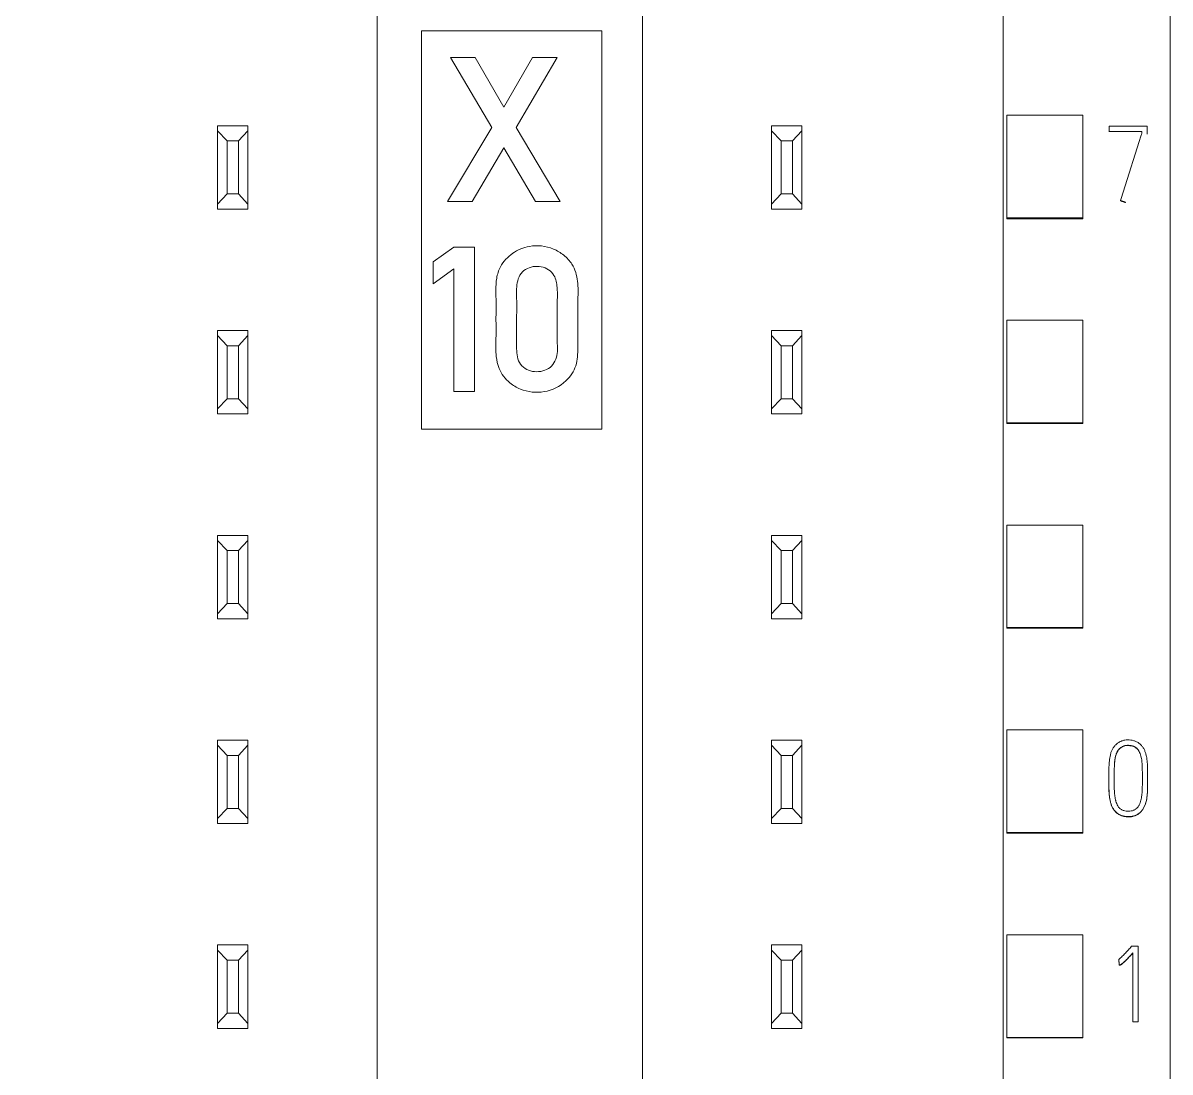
# Model space of a CAD drawing. Header units: millimetres. Extents: x 42151 to 59780, y 37376 to 44547.
# Drawn here: x 47930.8 to 47961.03, y 43239.3 to 43266.96 of the extents above; entities that cross this region are included whole.
import ezdxf

# ---------------------------------------------------------------- set-up
doc = ezdxf.new("R2010")
doc.units = ezdxf.units.MM
doc.set_wipeout_variables(frame=1)
doc.layers.add('000-PI-Oprema', color=30, linetype='Continuous', lineweight=5)
doc.layers.add('SI-ORMAR-Oprema', color=30, linetype='Continuous', lineweight=5)
doc.layers.add('004-PI-DIN Šina', color=3, linetype='Continuous')

# ---------------------------------------------------------------- blocks, each defined once
blk = doc.blocks.new('6ES7521-1BL00-0AB0')
at = {"layer": 'SI-ORMAR-Oprema'}
for p, q in [((-26.375, 40.02), (-26.375, 15.837)), ((-29.725, 38.929), (-29.725, 16.929)), ((-20.125, 15.837), (-20.125, 18.579)), ((-29.725, 16.929), (-29.725, 16.446)), ((-26.375, 16.929), (-29.725, 16.929)), ((-18.125, 16.929), (-20.125, 16.929)), ((-18.125, 16.8), (-18.125, 16.329)), ((-26.375, 16.446), (-29.725, 16.446)), ((-29.725, 16.446), (-29.725, 15.837)), ((-18.125, 16.446), (-20.125, 16.446)), ((-18.125, 16.329), (-18.125, -1.738)), ((-26.375, 15.837), (-29.725, 15.837)), ((-29.725, 15.837), (-29.725, 0.893)), ((-18.125, 15.837), (-20.125, 15.837)), ((-25.26, 0.893), (-29.725, 0.893)), ((-25.26, 0.893), (-25.26, -3.943)), ((-23.39, 0.893), (-23.39, -3.943)), ((-18.125, 0.893), (-23.39, 0.893)), ((-18.125, -1.738), (-18.125, -7.528)), ((-29.725, -1.926), (-29.725, -3.719)), ((-25.26, -1.926), (-29.725, -1.926)), ((-18.125, -1.926), (-23.39, -1.926)), ((-28.253, -3.719), (-28.253, -2.349)), ((-28.253, -2.349), (-25.26, -2.349)), ((-23.39, -2.349), (-18.125, -2.349)), ((-28.253, -2.771), (-25.26, -2.771)), ((-28.253, -2.771), (-25.26, -2.771)), ((-23.39, -2.771), (-20.774, -2.771)), ((-23.39, -2.771), (-18.125, -2.771)), ((-20.774, -3.31), (-20.774, -2.771)), ((-20.774, -2.771), (-18.125, -2.771)), ((-20.774, -5.657), (-20.774, -3.31)), ((-20.774, -3.31), (-18.125, -3.31)), ((-29.725, -3.719), (-29.725, -41.071)), ((-28.253, -3.719), (-29.725, -3.719)), ((-25.26, -3.943), (-25.26, -4.62)), ((-25.26, -3.943), (-23.39, -3.943)), ((-23.39, -3.943), (-23.39, -4.62)), ((-25.26, -4.62), (-23.39, -4.62)), ((-25.26, -4.771), (-23.39, -4.771)), ((-20.774, -5.657), (-18.125, -5.657)), ((-27.275, -6.646), (-27.275, -7.846)), ((-21.425, -6.646), (-27.275, -6.646)), ((-21.425, -7.846), (-21.425, -6.646)), ((-18.125, -7.528), (-18.125, -41.098)), ((-27.275, -7.846), (-21.425, -7.846)), ((-26.525, -7.846), (-26.525, -37.796)), ((-22.175, -37.796), (-22.175, -7.846)), ((-25.6, -9.659), (-25.6, -8.684)), ((-25.6, -8.684), (-24.9, -8.684)), ((-24.9, -8.684), (-24.9, -9.659)), ((-23.8, -9.659), (-23.8, -8.684)), ((-23.8, -8.684), (-23.1, -8.684)), ((-23.1, -8.684), (-23.1, -9.659)), ((-24.9, -9.659), (-25.6, -9.659)), ((-23.1, -9.659), (-23.8, -9.659))]:
    blk.add_line(p, q, dxfattribs=at)
for points in [[(-18.125, 16.929), (-18.125, 16.929), (-18.125, 16.919), (-18.125, 16.876), (-18.125, 16.828), (-18.125, 16.8)], [(-29.725, 0.893), (-29.725, 0.372), (-29.725, -0.775), (-29.725, -1.686), (-29.725, -1.926)], [(-25.26, -4.62), (-25.26, -4.653), (-25.26, -4.709), (-25.26, -4.76), (-25.26, -4.771), (-25.26, -4.771)], [(-23.39, -4.62), (-23.39, -4.653), (-23.39, -4.709), (-23.39, -4.76), (-23.39, -4.771), (-23.39, -4.771)]]:
    blk.add_open_spline(points, degree=3, dxfattribs=at)
blk.add_wipeout([(-17.4, 69.029), (17.4, 69.029), (17.4, -77.971), (-17.4, -77.971)]).dxf.layer = 'SI-ORMAR-Oprema'
blk.add_wipeout([(-17.4, 69.029), (17.4, 69.029), (17.4, -77.971), (-17.4, -77.971)]).dxf.layer = 'SI-ORMAR-Oprema'
for p, q in [((17.4, 56.709), (17.4, -56.709)), ((13, -54.387), (13, 54.429)), ((-3.5, -51.671), (-3.5, 49.229)), ((3.5, 49.229), (3.5, -51.671)), ((-2.325, 17.529), (-2.325, 7.029)), ((2.425, 17.529), (-2.325, 17.529)), ((2.425, 7.029), (2.425, 17.529)), ((-17.4, 16.929), (-18.125, 16.929)), ((-17.4, 16.8), (-18.125, 16.8)), ((-1.565, 16.83), (-0.914, 16.83)), ((-0.476, 14.98), (-1.565, 16.83)), ((-0.914, 16.83), (-0.155, 15.514)), ((-0.155, 15.514), (0.601, 16.83)), ((1.252, 16.83), (0.163, 14.98)), ((0.601, 16.83), (1.252, 16.83)), ((-17.4, 16.329), (-18.125, 16.329)), ((13.1, 12.601), (13.1, 15.303)), ((13.1, 15.303), (15.1, 15.303)), ((15.1, 12.601), (15.1, 15.303)), ((-7.7, 15.029), (-6.9, 15.029)), ((-7.7, 14.895), (-7.7, 15.029)), ((-7.45, 14.629), (-7.7, 14.895)), ((-7.7, 12.962), (-7.7, 14.895)), ((-6.9, 14.895), (-7.15, 14.629)), ((-6.9, 15.029), (-6.9, 14.895)), ((-6.9, 14.895), (-6.9, 12.962)), ((-1.638, 13.033), (-0.476, 14.98)), ((0.163, 14.98), (1.328, 13.033)), ((6.9, 15.029), (7.7, 15.029)), ((6.9, 14.895), (6.9, 15.029)), ((6.9, 12.962), (6.9, 14.895)), ((7.15, 14.629), (6.9, 14.895)), ((7.7, 14.895), (7.45, 14.629)), ((7.7, 15.029), (7.7, 14.895)), ((7.7, 14.895), (7.7, 12.962)), ((15.798, 14.875), (15.798, 15.016)), ((15.798, 15.016), (16.797, 15.016)), ((15.798, 14.875), (15.798, 14.869)), ((16.658, 14.875), (15.798, 14.875)), ((16.658, 14.836), (16.658, 14.875)), ((16.797, 15.016), (16.797, 14.814)), ((16.797, 14.814), (16.797, 14.808)), ((-7.15, 14.629), (-7.45, 14.629)), ((-7.45, 14.629), (-7.45, 13.229)), ((-7.15, 13.229), (-7.15, 14.629)), ((7.15, 14.629), (7.15, 13.229)), ((7.45, 14.629), (7.15, 14.629)), ((7.45, 13.229), (7.45, 14.629)), ((-0.155, 14.446), (-0.989, 13.033)), ((0.676, 13.033), (-0.155, 14.446)), ((-7.7, 12.962), (-7.45, 13.229)), ((-7.45, 13.229), (-7.15, 13.229)), ((-7.15, 13.229), (-6.9, 12.962)), ((-0.989, 13.033), (-1.638, 13.033)), ((1.328, 13.033), (0.676, 13.033)), ((6.9, 12.962), (7.15, 13.229)), ((7.15, 13.229), (7.45, 13.229)), ((7.45, 13.229), (7.7, 12.962)), ((16.095, 13.055), (16.095, 13.049)), ((16.228, 13.011), (16.228, 13.005)), ((-7.7, 12.829), (-7.7, 12.962)), ((-6.9, 12.829), (-7.7, 12.829)), ((-6.9, 12.962), (-6.9, 12.829)), ((6.9, 12.829), (6.9, 12.962)), ((7.7, 12.829), (6.9, 12.829)), ((7.7, 12.962), (7.7, 12.829)), ((13.1, 12.578), (13.1, 12.601)), ((13.1, 12.601), (15.1, 12.601)), ((13.1, 12.578), (15.1, 12.578)), ((15.1, 12.578), (15.1, 12.601)), ((-1.475, 11.83), (-2.017, 11.437)), ((-0.927, 11.83), (-1.475, 11.83)), ((-0.927, 8.025), (-0.927, 11.83)), ((-2.017, 11.437), (-2.017, 10.858)), ((-2.017, 10.858), (-1.475, 11.254)), ((-1.475, 11.254), (-1.475, 8.025)), ((13.1, 7.199), (13.1, 9.901)), ((13.1, 9.901), (15.1, 9.901)), ((15.1, 7.199), (15.1, 9.901)), ((-7.7, 9.629), (-6.9, 9.629)), ((-7.7, 9.495), (-7.7, 9.629)), ((-7.45, 9.229), (-7.7, 9.495)), ((-7.7, 7.562), (-7.7, 9.495)), ((-6.9, 9.495), (-7.15, 9.229)), ((-6.9, 9.629), (-6.9, 9.495)), ((-6.9, 9.495), (-6.9, 7.562)), ((6.9, 9.629), (7.7, 9.629)), ((6.9, 9.495), (6.9, 9.629)), ((6.9, 7.562), (6.9, 9.495)), ((7.15, 9.229), (6.9, 9.495)), ((7.7, 9.495), (7.45, 9.229)), ((7.7, 9.629), (7.7, 9.495)), ((7.7, 9.495), (7.7, 7.562)), ((-7.15, 9.229), (-7.45, 9.229)), ((-7.45, 9.229), (-7.45, 7.829)), ((-7.15, 7.829), (-7.15, 9.229)), ((7.15, 9.229), (7.15, 7.829)), ((7.45, 9.229), (7.15, 9.229)), ((7.45, 7.829), (7.45, 9.229)), ((-1.475, 8.025), (-0.927, 8.025)), ((-7.7, 7.562), (-7.45, 7.829)), ((-7.7, 7.429), (-7.7, 7.562)), ((-7.45, 7.829), (-7.15, 7.829)), ((-7.15, 7.829), (-6.9, 7.562)), ((-6.9, 7.562), (-6.9, 7.429)), ((6.9, 7.562), (7.15, 7.829)), ((6.9, 7.429), (6.9, 7.562)), ((7.15, 7.829), (7.45, 7.829)), ((7.45, 7.829), (7.7, 7.562)), ((7.7, 7.562), (7.7, 7.429)), ((-6.9, 7.429), (-7.7, 7.429)), ((7.7, 7.429), (6.9, 7.429)), ((-2.325, 7.029), (2.425, 7.029)), ((13.1, 7.199), (15.1, 7.199)), ((13.1, 7.178), (13.1, 7.199)), ((13.1, 7.178), (15.1, 7.178)), ((15.1, 7.178), (15.1, 7.199)), ((13.1, 1.797), (13.1, 4.499)), ((13.1, 4.499), (15.1, 4.499)), ((15.1, 1.797), (15.1, 4.499)), ((-7.7, 4.229), (-6.9, 4.229)), ((-7.7, 4.095), (-7.7, 4.229)), ((-7.45, 3.829), (-7.7, 4.095)), ((-7.7, 2.162), (-7.7, 4.095)), ((-6.9, 4.095), (-7.15, 3.829)), ((-6.9, 4.229), (-6.9, 4.095)), ((-6.9, 4.095), (-6.9, 2.162)), ((6.9, 4.229), (7.7, 4.229)), ((6.9, 4.095), (6.9, 4.229)), ((6.9, 2.162), (6.9, 4.095)), ((7.15, 3.829), (6.9, 4.095)), ((7.7, 4.095), (7.45, 3.829)), ((7.7, 4.229), (7.7, 4.095)), ((7.7, 4.095), (7.7, 2.162)), ((-7.15, 3.829), (-7.45, 3.829)), ((-7.45, 3.829), (-7.45, 2.429)), ((-7.15, 2.429), (-7.15, 3.829)), ((7.15, 3.829), (7.15, 2.429)), ((7.45, 3.829), (7.15, 3.829)), ((7.45, 2.429), (7.45, 3.829)), ((-7.7, 2.162), (-7.45, 2.429)), ((-7.45, 2.429), (-7.15, 2.429)), ((-7.15, 2.429), (-6.9, 2.162)), ((6.9, 2.162), (7.15, 2.429)), ((7.15, 2.429), (7.45, 2.429)), ((7.45, 2.429), (7.7, 2.162)), ((-7.7, 2.029), (-7.7, 2.162)), ((-6.9, 2.162), (-6.9, 2.029)), ((6.9, 2.029), (6.9, 2.162)), ((7.7, 2.162), (7.7, 2.029)), ((-6.9, 2.029), (-7.7, 2.029)), ((7.7, 2.029), (6.9, 2.029)), ((13.1, 1.778), (13.1, 1.797)), ((13.1, 1.797), (15.1, 1.797)), ((13.1, 1.778), (15.1, 1.778)), ((15.1, 1.778), (15.1, 1.797)), ((13.1, -3.604), (13.1, -0.902)), ((13.1, -0.902), (15.1, -0.902)), ((15.1, -3.604), (15.1, -0.902)), ((-7.7, -1.171), (-6.9, -1.171)), ((-7.7, -1.305), (-7.7, -1.171)), ((-6.9, -1.171), (-6.9, -1.305)), ((6.9, -1.171), (7.7, -1.171)), ((6.9, -1.305), (6.9, -1.171)), ((7.7, -1.171), (7.7, -1.305)), ((-7.45, -1.571), (-7.7, -1.305)), ((-7.7, -3.238), (-7.7, -1.305)), ((-6.9, -1.305), (-7.15, -1.571)), ((-6.9, -1.305), (-6.9, -3.238)), ((6.9, -3.238), (6.9, -1.305)), ((7.15, -1.571), (6.9, -1.305)), ((7.7, -1.305), (7.45, -1.571)), ((7.7, -1.305), (7.7, -3.238)), ((-17.4, -1.738), (-18.125, -1.738)), ((-7.15, -1.571), (-7.45, -1.571)), ((-7.45, -1.571), (-7.45, -2.971)), ((-7.15, -2.971), (-7.15, -1.571)), ((7.45, -1.571), (7.15, -1.571)), ((7.15, -1.571), (7.15, -2.971)), ((7.45, -2.971), (7.45, -1.571)), ((15.785, -2.164), (15.785, -2.17)), ((16.809, -2.212), (16.809, -2.206)), ((-7.7, -3.238), (-7.45, -2.971)), ((-7.45, -2.971), (-7.15, -2.971)), ((-7.15, -2.971), (-6.9, -3.238)), ((6.9, -3.238), (7.15, -2.971)), ((7.15, -2.971), (7.45, -2.971)), ((7.45, -2.971), (7.7, -3.238)), ((-7.7, -3.371), (-7.7, -3.238)), ((-6.9, -3.238), (-6.9, -3.371)), ((6.9, -3.371), (6.9, -3.238)), ((7.7, -3.238), (7.7, -3.371)), ((-6.9, -3.371), (-7.7, -3.371)), ((7.7, -3.371), (6.9, -3.371)), ((13.1, -3.622), (13.1, -3.604)), ((13.1, -3.604), (15.1, -3.604)), ((13.1, -3.622), (15.1, -3.622)), ((15.1, -3.622), (15.1, -3.604)), ((13.1, -9.006), (13.1, -6.304)), ((13.1, -6.304), (15.1, -6.304)), ((15.1, -9.006), (15.1, -6.304)), ((-7.7, -6.571), (-6.9, -6.571)), ((-7.7, -6.705), (-7.7, -6.571)), ((-6.9, -6.571), (-6.9, -6.705)), ((6.9, -6.571), (7.7, -6.571)), ((6.9, -6.705), (6.9, -6.571)), ((7.7, -6.571), (7.7, -6.705)), ((16.561, -6.606), (16.386, -6.606)), ((16.561, -8.594), (16.561, -6.606)), ((-7.7, -8.638), (-7.7, -6.705)), ((-7.45, -6.971), (-7.7, -6.705)), ((-6.9, -6.705), (-7.15, -6.971)), ((-6.9, -6.705), (-6.9, -8.638)), ((7.15, -6.971), (6.9, -6.705)), ((6.9, -8.638), (6.9, -6.705)), ((7.7, -6.705), (7.45, -6.971)), ((7.7, -6.705), (7.7, -8.638)), ((16.05, -6.951), (16.05, -6.957)), ((16.422, -6.777), (16.422, -8.594)), ((-7.15, -6.971), (-7.45, -6.971)), ((-7.45, -6.971), (-7.45, -8.371)), ((-7.15, -8.371), (-7.15, -6.971)), ((7.45, -6.971), (7.15, -6.971)), ((7.15, -6.971), (7.15, -8.371)), ((7.45, -8.371), (7.45, -6.971)), ((16.059, -7.099), (16.059, -7.105)), ((-17.4, -7.528), (-18.125, -7.528)), ((-7.7, -8.638), (-7.45, -8.371)), ((-7.45, -8.371), (-7.15, -8.371)), ((-7.15, -8.371), (-6.9, -8.638)), ((6.9, -8.638), (7.15, -8.371)), ((7.15, -8.371), (7.45, -8.371)), ((7.45, -8.371), (7.7, -8.638)), ((-7.7, -8.771), (-7.7, -8.638)), ((-6.9, -8.638), (-6.9, -8.771)), ((6.9, -8.771), (6.9, -8.638)), ((7.7, -8.638), (7.7, -8.771)), ((16.422, -8.594), (16.561, -8.594)), ((-6.9, -8.771), (-7.7, -8.771)), ((7.7, -8.771), (6.9, -8.771)), ((13.1, -9.022), (13.1, -9.006)), ((13.1, -9.006), (15.1, -9.006)), ((13.1, -9.022), (15.1, -9.022)), ((15.1, -9.022), (15.1, -9.006))]:
    blk.add_line(p, q, dxfattribs=at)
for points, knots in [([(16.095, 13.055), (16.142, 13.204), (16.189, 13.352), (16.259, 13.575), (16.282, 13.649), (16.328, 13.798), (16.352, 13.872), (16.387, 13.983), (16.399, 14.02), (16.422, 14.095), (16.434, 14.132), (16.469, 14.243), (16.492, 14.317), (16.539, 14.466), (16.562, 14.54), (16.598, 14.651), (16.609, 14.688), (16.627, 14.744), (16.633, 14.763), (16.642, 14.79), (16.645, 14.8), (16.651, 14.818), (16.655, 14.827), (16.658, 14.836)], [0, 0, 0, 0, 0.25, 0.25, 0.375, 0.375, 0.5, 0.5, 0.5625, 0.5625, 0.625, 0.625, 0.75, 0.75, 0.875, 0.875, 0.9375, 0.9375, 0.96875, 0.96875, 0.984375, 0.984375, 1, 1, 1, 1]), ([(0.516, 11.848), (0.359, 11.819), (0.058, 11.694), (-0.249, 11.372), (-0.39, 10.906), (-0.355, 10.477), (-0.368, 9.948), (-0.358, 9.471), (-0.379, 8.993), (-0.29, 8.571), (-0.053, 8.265), (0.366, 8.017), (0.916, 7.957), (1.475, 8.225), (1.78, 8.691), (1.797, 9.232), (1.795, 9.813), (1.789, 10.397), (1.813, 10.928), (1.69, 11.349), (1.429, 11.625), (1.062, 11.849), (0.727, 11.885), (0.516, 11.848)], [0, 0, 0, 0, 0.046875, 0.09375, 0.125, 0.1875, 0.21875, 0.28125, 0.328125, 0.359375, 0.40625, 0.4375, 0.5, 0.5625, 0.609375, 0.65625, 0.71875, 0.78125, 0.828125, 0.875, 0.90625, 0.9375, 1, 1, 1, 1]), ([(0.826, 11.31), (0.757, 11.324), (0.542, 11.329), (0.273, 11.173), (0.167, 10.812), (0.185, 10.463), (0.179, 10.041), (0.182, 9.618), (0.174, 9.204), (0.189, 8.836), (0.445, 8.561), (0.743, 8.519), (1.101, 8.635), (1.283, 8.971), (1.236, 9.399), (1.256, 9.817), (1.236, 10.278), (1.271, 10.691), (1.203, 11.059), (1.03, 11.247), (0.895, 11.297), (0.826, 11.31)], [0, 0, 0, 0, 0.03125, 0.09375, 0.125, 0.1875, 0.25, 0.3125, 0.375, 0.4375, 0.46875, 0.53125, 0.5625, 0.625, 0.6875, 0.75, 0.8125, 0.890625, 0.9375, 0.96875, 1, 1, 1, 1]), ([(16.126, -1.192), (16.152, -1.183), (16.178, -1.176), (16.23, -1.166), (16.257, -1.164), (16.312, -1.163), (16.338, -1.165), (16.392, -1.172), (16.418, -1.177), (16.457, -1.189), (16.47, -1.193), (16.495, -1.203), (16.52, -1.213), (16.544, -1.226), (16.561, -1.236), (16.567, -1.24), (16.578, -1.247), (16.583, -1.251), (16.61, -1.272), (16.63, -1.29), (16.656, -1.321), (16.664, -1.331), (16.68, -1.353), (16.688, -1.364), (16.709, -1.399), (16.721, -1.423), (16.742, -1.472), (16.751, -1.497), (16.763, -1.536), (16.767, -1.549), (16.773, -1.575), (16.782, -1.614), (16.797, -1.705), (16.802, -1.784), (16.807, -1.89), (16.808, -1.943), (16.809, -2.049), (16.809, -2.102), (16.809, -2.208), (16.809, -2.314), (16.808, -2.42), (16.804, -2.526), (16.802, -2.579), (16.791, -2.684), (16.782, -2.737), (16.765, -2.802), (16.762, -2.815), (16.753, -2.841), (16.749, -2.853), (16.735, -2.891), (16.724, -2.916), (16.706, -2.952), (16.699, -2.964), (16.685, -2.987), (16.678, -2.998), (16.655, -3.031), (16.637, -3.052), (16.608, -3.08), (16.598, -3.088), (16.582, -3.101), (16.577, -3.105), (16.565, -3.113), (16.56, -3.116), (16.531, -3.134), (16.507, -3.146), (16.469, -3.16), (16.456, -3.165), (16.43, -3.172), (16.416, -3.175), (16.377, -3.183), (16.35, -3.186), (16.31, -3.187), (16.296, -3.187), (16.269, -3.186), (16.255, -3.185), (16.215, -3.181), (16.188, -3.176), (16.149, -3.166), (16.137, -3.162), (16.111, -3.153), (16.098, -3.147), (16.061, -3.13), (16.038, -3.117), (16.005, -3.093), (15.995, -3.084), (15.974, -3.066), (15.965, -3.057), (15.937, -3.027), (15.921, -3.005), (15.899, -2.971), (15.892, -2.959), (15.879, -2.935), (15.873, -2.923), (15.857, -2.887), (15.847, -2.861), (15.835, -2.823), (15.831, -2.81), (15.825, -2.784), (15.822, -2.77), (15.813, -2.731), (15.809, -2.704), (15.791, -2.571), (15.788, -2.464), (15.786, -2.304), (15.785, -2.25), (15.785, -2.143), (15.785, -2.09), (15.787, -1.982), (15.788, -1.929), (15.793, -1.822), (15.796, -1.769), (15.807, -1.663), (15.814, -1.61), (15.832, -1.532), (15.839, -1.506), (15.853, -1.467), (15.858, -1.454), (15.869, -1.429), (15.875, -1.417), (15.895, -1.381), (15.91, -1.358), (15.936, -1.326), (15.946, -1.315), (15.965, -1.295), (15.975, -1.286), (16.006, -1.259), (16.028, -1.243), (16.063, -1.221), (16.076, -1.215), (16.094, -1.206), (16.104, -1.201), (16.115, -1.197), (16.12, -1.195), (16.123, -1.193), (16.125, -1.193), (16.126, -1.192)], [0, 0, 0, 0, 0.015625, 0.015625, 0.03125, 0.03125, 0.046875, 0.046875, 0.0625, 0.0625, 0.070312, 0.070312, 0.078125, 0.085937, 0.085937, 0.089844, 0.089844, 0.09375, 0.09375, 0.109375, 0.109375, 0.117187, 0.117187, 0.125, 0.125, 0.140625, 0.140625, 0.15625, 0.15625, 0.164062, 0.164062, 0.171875, 0.1875, 0.21875, 0.21875, 0.25, 0.25, 0.28125, 0.28125, 0.3125, 0.34375, 0.34375, 0.375, 0.375, 0.40625, 0.40625, 0.414062, 0.414062, 0.421875, 0.421875, 0.4375, 0.4375, 0.445312, 0.445312, 0.453125, 0.453125, 0.46875, 0.46875, 0.476562, 0.476562, 0.480469, 0.480469, 0.484375, 0.484375, 0.5, 0.5, 0.507812, 0.507812, 0.515625, 0.515625, 0.53125, 0.53125, 0.539062, 0.539062, 0.546875, 0.546875, 0.5625, 0.5625, 0.570312, 0.570312, 0.578125, 0.578125, 0.59375, 0.59375, 0.601562, 0.601562, 0.609375, 0.609375, 0.625, 0.625, 0.632812, 0.632812, 0.640625, 0.640625, 0.65625, 0.65625, 0.664062, 0.664062, 0.671875, 0.671875, 0.6875, 0.6875, 0.75, 0.75, 0.78125, 0.78125, 0.8125, 0.8125, 0.84375, 0.84375, 0.875, 0.875, 0.90625, 0.90625, 0.921875, 0.921875, 0.929687, 0.929687, 0.9375, 0.9375, 0.953125, 0.953125, 0.960937, 0.960937, 0.96875, 0.96875, 0.984375, 0.984375, 0.992187, 0.992187, 0.996094, 0.998047, 0.999023, 0.999023, 1, 1, 1, 1]), ([(16.469, -1.345), (16.489, -1.356), (16.507, -1.37), (16.539, -1.401), (16.553, -1.419), (16.578, -1.456), (16.589, -1.475), (16.608, -1.515), (16.617, -1.536), (16.638, -1.6), (16.647, -1.644), (16.655, -1.71), (16.657, -1.732), (16.661, -1.777), (16.662, -1.799), (16.667, -1.911), (16.67, -2), (16.671, -2.179), (16.67, -2.268), (16.669, -2.402), (16.668, -2.469), (16.664, -2.536), (16.661, -2.581), (16.658, -2.603), (16.65, -2.67), (16.642, -2.713), (16.625, -2.778), (16.619, -2.799), (16.608, -2.831), (16.604, -2.842), (16.595, -2.862), (16.585, -2.882), (16.574, -2.902), (16.562, -2.921), (16.555, -2.93), (16.534, -2.956), (16.519, -2.972), (16.491, -2.992), (16.482, -2.998), (16.462, -3.009), (16.452, -3.014), (16.431, -3.023), (16.421, -3.027), (16.399, -3.033), (16.388, -3.036), (16.355, -3.043), (16.333, -3.045), (16.3, -3.046), (16.288, -3.046), (16.266, -3.045), (16.255, -3.044), (16.222, -3.04), (16.2, -3.035), (16.168, -3.025), (16.157, -3.021), (16.136, -3.011), (16.116, -3.001), (16.098, -2.989), (16.085, -2.978), (16.08, -2.974), (16.072, -2.967), (16.068, -2.963), (16.056, -2.951), (16.049, -2.942), (16.036, -2.924), (16.03, -2.915), (16.012, -2.886), (16.003, -2.865), (15.986, -2.824), (15.979, -2.803), (15.97, -2.771), (15.967, -2.76), (15.962, -2.738), (15.954, -2.705), (15.949, -2.673), (15.94, -2.607), (15.936, -2.563), (15.928, -2.431), (15.927, -2.343), (15.927, -2.211), (15.927, -2.167), (15.928, -2.079), (15.928, -1.946), (15.933, -1.814), (15.943, -1.704), (15.946, -1.682), (15.953, -1.639), (15.957, -1.617), (15.964, -1.585), (15.967, -1.574), (15.974, -1.553), (15.977, -1.542), (15.989, -1.511), (15.998, -1.492), (16.014, -1.463), (16.02, -1.454), (16.033, -1.436), (16.039, -1.427), (16.06, -1.401), (16.076, -1.385), (16.101, -1.364), (16.11, -1.357), (16.129, -1.345), (16.138, -1.34), (16.168, -1.326), (16.189, -1.319), (16.232, -1.31), (16.254, -1.308), (16.298, -1.306), (16.32, -1.307), (16.364, -1.312), (16.386, -1.316), (16.418, -1.324), (16.429, -1.327), (16.444, -1.333), (16.449, -1.335), (16.457, -1.339), (16.459, -1.34), (16.464, -1.342), (16.467, -1.344), (16.469, -1.345)], [0, 0, 0, 0, 0.015625, 0.015625, 0.03125, 0.03125, 0.046875, 0.046875, 0.0625, 0.0625, 0.09375, 0.09375, 0.109375, 0.109375, 0.125, 0.125, 0.1875, 0.1875, 0.25, 0.25, 0.28125, 0.296875, 0.296875, 0.3125, 0.3125, 0.34375, 0.34375, 0.359375, 0.359375, 0.367187, 0.367187, 0.375, 0.382812, 0.382812, 0.390625, 0.390625, 0.40625, 0.40625, 0.414062, 0.414062, 0.421875, 0.421875, 0.429687, 0.429687, 0.4375, 0.4375, 0.453125, 0.453125, 0.460937, 0.460937, 0.46875, 0.46875, 0.484375, 0.484375, 0.492187, 0.492187, 0.5, 0.507812, 0.507812, 0.511719, 0.511719, 0.515625, 0.515625, 0.523437, 0.523437, 0.53125, 0.53125, 0.546875, 0.546875, 0.5625, 0.5625, 0.570312, 0.570312, 0.578125, 0.59375, 0.59375, 0.625, 0.625, 0.6875, 0.6875, 0.71875, 0.71875, 0.75, 0.8125, 0.8125, 0.828125, 0.828125, 0.84375, 0.84375, 0.851562, 0.851562, 0.859375, 0.859375, 0.875, 0.875, 0.882812, 0.882812, 0.890625, 0.890625, 0.90625, 0.90625, 0.914062, 0.914062, 0.921875, 0.921875, 0.9375, 0.9375, 0.953125, 0.953125, 0.96875, 0.96875, 0.984375, 0.984375, 0.992188, 0.992188, 0.996094, 0.996094, 0.998047, 0.998047, 1, 1, 1, 1]), ([(16.469, -1.351), (16.449, -1.34), (16.428, -1.333), (16.396, -1.324), (16.385, -1.322), (16.363, -1.318), (16.352, -1.317), (16.319, -1.314), (16.296, -1.313), (16.252, -1.314), (16.23, -1.316), (16.197, -1.324), (16.186, -1.327), (16.165, -1.334), (16.154, -1.338), (16.134, -1.348), (16.125, -1.354), (16.106, -1.367), (16.097, -1.373), (16.08, -1.388), (16.072, -1.396), (16.056, -1.412), (16.049, -1.421), (16.028, -1.447), (16.016, -1.466), (16, -1.496), (15.995, -1.506), (15.986, -1.526), (15.982, -1.537), (15.97, -1.568), (15.964, -1.59), (15.95, -1.655), (15.944, -1.699), (15.936, -1.788), (15.933, -1.832), (15.93, -1.921), (15.929, -1.966), (15.928, -2.055), (15.927, -2.099), (15.927, -2.182), (15.927, -2.221), (15.927, -2.259)], [0, 0, 0, 0, 0.050692, 0.050692, 0.076038, 0.076038, 0.101384, 0.101384, 0.152076, 0.152076, 0.202768, 0.202768, 0.228114, 0.228114, 0.25346, 0.25346, 0.278806, 0.278806, 0.304152, 0.304152, 0.329498, 0.329498, 0.354844, 0.354844, 0.405536, 0.405536, 0.430882, 0.430882, 0.456228, 0.456228, 0.506919, 0.506919, 0.608303, 0.608303, 0.709687, 0.709687, 0.811071, 0.811071, 0.912455, 0.912455, 1, 1, 1, 1]), ([(16.671, -2.163), (16.671, -2.138), (16.671, -2.112), (16.67, -1.998), (16.667, -1.909), (16.66, -1.777), (16.658, -1.733), (16.646, -1.646), (16.637, -1.603), (16.62, -1.551), (16.616, -1.541), (16.607, -1.52), (16.603, -1.51), (16.588, -1.48), (16.578, -1.461), (16.559, -1.433), (16.552, -1.424), (16.538, -1.407), (16.523, -1.391), (16.506, -1.376), (16.493, -1.366), (16.488, -1.363), (16.479, -1.357), (16.474, -1.354), (16.469, -1.351)], [0, 0, 0, 0, 0.088977, 0.088977, 0.392651, 0.392651, 0.544488, 0.544488, 0.696326, 0.696326, 0.734285, 0.734285, 0.772244, 0.772244, 0.848163, 0.848163, 0.886122, 0.886122, 0.924081, 0.962041, 0.962041, 0.98102, 0.98102, 1, 1, 1, 1]), ([(15.785, -2.17), (15.785, -2.234), (15.786, -2.297), (15.787, -2.415), (15.788, -2.469), (15.792, -2.549), (15.794, -2.576), (15.799, -2.63), (15.802, -2.656), (15.812, -2.737), (15.823, -2.789), (15.843, -2.854), (15.847, -2.867), (15.857, -2.892), (15.862, -2.904), (15.878, -2.941), (15.891, -2.964), (15.913, -2.998), (15.92, -3.009), (15.937, -3.031), (15.945, -3.041), (15.972, -3.071), (15.992, -3.09), (16.025, -3.113), (16.036, -3.121), (16.059, -3.135), (16.071, -3.141), (16.108, -3.158), (16.133, -3.167), (16.173, -3.178), (16.186, -3.181), (16.212, -3.186), (16.226, -3.188), (16.266, -3.193), (16.293, -3.194), (16.334, -3.193), (16.347, -3.192), (16.374, -3.189), (16.387, -3.187), (16.427, -3.179), (16.452, -3.172), (16.49, -3.158), (16.503, -3.153), (16.528, -3.141), (16.539, -3.135), (16.574, -3.114), (16.596, -3.098), (16.635, -3.06), (16.653, -3.04), (16.676, -3.007), (16.684, -2.996), (16.698, -2.972), (16.705, -2.961), (16.723, -2.925), (16.734, -2.9), (16.753, -2.85), (16.761, -2.824), (16.775, -2.772), (16.781, -2.746), (16.79, -2.693), (16.801, -2.613), (16.804, -2.533), (16.808, -2.426), (16.809, -2.337), (16.809, -2.248), (16.809, -2.211)], [0, 0, 0, 0, 0.074801, 0.074801, 0.137845, 0.137845, 0.169367, 0.169367, 0.200889, 0.200889, 0.263933, 0.263933, 0.279694, 0.279694, 0.295455, 0.295455, 0.326976, 0.326976, 0.342737, 0.342737, 0.358498, 0.358498, 0.39002, 0.39002, 0.405781, 0.405781, 0.421542, 0.421542, 0.453064, 0.453064, 0.468825, 0.468825, 0.484586, 0.484586, 0.516108, 0.516108, 0.531869, 0.531869, 0.54763, 0.54763, 0.579151, 0.579151, 0.594912, 0.594912, 0.610673, 0.610673, 0.642195, 0.642195, 0.673717, 0.673717, 0.689478, 0.689478, 0.705239, 0.705239, 0.736761, 0.736761, 0.768283, 0.768283, 0.799805, 0.799805, 0.831326, 0.89437, 0.89437, 0.957414, 1, 1, 1, 1]), ([(16.386, -6.606), (16.36, -6.636), (16.333, -6.665), (16.278, -6.725), (16.251, -6.754), (16.21, -6.798), (16.196, -6.813), (16.168, -6.842), (16.154, -6.856), (16.125, -6.884), (16.111, -6.898), (16.081, -6.925), (16.066, -6.938), (16.05, -6.951)], [0, 0, 0, 0, 0.25, 0.25, 0.5, 0.5, 0.625, 0.625, 0.75, 0.75, 0.875, 0.875, 1, 1, 1, 1]), ([(16.059, -7.099), (16.064, -7.099), (16.069, -7.098), (16.079, -7.096), (16.084, -7.094), (16.094, -7.091), (16.099, -7.089), (16.107, -7.083), (16.112, -7.081), (16.124, -7.072), (16.133, -7.066), (16.149, -7.053), (16.156, -7.046), (16.179, -7.026), (16.194, -7.012), (16.224, -6.984), (16.238, -6.969), (16.282, -6.926), (16.31, -6.896), (16.366, -6.837), (16.394, -6.807), (16.422, -6.777)], [0, 0, 0, 0, 0.03125, 0.03125, 0.0625, 0.0625, 0.09375, 0.09375, 0.125, 0.125, 0.1875, 0.1875, 0.25, 0.25, 0.375, 0.375, 0.5, 0.5, 0.75, 0.75, 1, 1, 1, 1]), ([(16.422, -6.783), (16.394, -6.813), (16.366, -6.843), (16.31, -6.903), (16.282, -6.932), (16.238, -6.976), (16.224, -6.99), (16.194, -7.018), (16.179, -7.032), (16.156, -7.052), (16.148, -7.059), (16.132, -7.072), (16.124, -7.078), (16.112, -7.087), (16.107, -7.09), (16.099, -7.095), (16.094, -7.097), (16.084, -7.101), (16.079, -7.102), (16.069, -7.104), (16.064, -7.105), (16.059, -7.105)], [0, 0, 0, 0, 0.25, 0.25, 0.5, 0.5, 0.625, 0.625, 0.75, 0.75, 0.8125, 0.8125, 0.875, 0.875, 0.90625, 0.90625, 0.9375, 0.9375, 0.96875, 0.96875, 1, 1, 1, 1])]:
    blk.add_open_spline(points, degree=3, knots=knots, dxfattribs=at)
for points, weights in [([(16.228, 13.011), (16.162, 13.033), (16.095, 13.055)], [0.500000129147, 0.499999870853, 0.500000129147]), ([(16.095, 13.049), (16.162, 13.027), (16.228, 13.005)], [0.499999551767, 0.500000448233, 0.499999551767]), ([(16.05, -6.951), (16.055, -7.025), (16.059, -7.099)], [0.499999983687, 0.500000016313, 0.499999983687]), ([(16.059, -7.105), (16.055, -7.031), (16.05, -6.957)], [0.499999980934, 0.500000019066, 0.499999980934])]:
    blk.add_rational_spline(points, weights, degree=2, dxfattribs=at)
blk = doc.blocks.new('*U117')
at = {"layer": '004-PI-DIN Šina'}
for p, q in [((-148.3, 17.7), (-214.3, 17.7)), ((-146.3, -23.3), (-146.3, 15.7)), ((284.219, 0), (-146.3, 0)), ((284.21, -0.3), (-146.298, -0.3)), ((284.219, -0.6), (-146.3, -0.6))]:
    blk.add_line(p, q, dxfattribs=at)
blk.add_arc((-148.3, 15.7), 2, 0, 90, dxfattribs=at)
for points in [[(-167.474, -4.647), (-167.096, -3.583), (-166.717, -2.518), (-166.339, -1.454)], [(-166.339, -1.454), (-166.183, -1.454), (-166.028, -1.454), (-165.872, -1.454)], [(-165.872, -1.454), (-165.491, -2.518), (-165.109, -3.583), (-164.727, -4.647)], [(-164.6, -4.647), (-164.221, -3.583), (-163.842, -2.518), (-163.464, -1.454)], [(-163.464, -1.454), (-163.308, -1.454), (-163.153, -1.454), (-162.997, -1.454)], [(-162.997, -1.454), (-162.616, -2.518), (-162.234, -3.583), (-161.852, -4.647)], [(-166.597, -3.225), (-166.274, -3.225), (-165.952, -3.225), (-165.629, -3.225)], [(-163.722, -3.225), (-163.4, -3.225), (-163.077, -3.225), (-162.754, -3.225)], [(-166.708, -3.529), (-166.839, -3.901), (-166.969, -4.274), (-167.1, -4.647)], [(-165.518, -3.529), (-165.915, -3.529), (-166.311, -3.529), (-166.708, -3.529)], [(-165.126, -4.647), (-165.257, -4.274), (-165.387, -3.901), (-165.518, -3.529)], [(-163.833, -3.529), (-163.964, -3.901), (-164.095, -4.274), (-164.225, -4.647)], [(-162.643, -3.529), (-163.04, -3.529), (-163.437, -3.529), (-163.833, -3.529)], [(-162.251, -4.647), (-162.382, -4.274), (-162.513, -3.901), (-162.643, -3.529)], [(-167.1, -4.647), (-167.225, -4.647), (-167.35, -4.647), (-167.474, -4.647)], [(-164.727, -4.647), (-164.86, -4.647), (-164.993, -4.647), (-165.126, -4.647)], [(-164.225, -4.647), (-164.35, -4.647), (-164.475, -4.647), (-164.6, -4.647)], [(-161.852, -4.647), (-161.985, -4.647), (-162.118, -4.647), (-162.251, -4.647)]]:
    blk.add_open_spline(points, degree=3, dxfattribs=at)
for points, knots in [([(-160.223, -1.428), (-160.407, -1.391), (-160.79, -1.408), (-161.296, -1.709), (-161.502, -2.269), (-161.566, -2.814), (-161.561, -3.33), (-161.503, -3.792), (-161.359, -4.239), (-161.062, -4.567), (-160.607, -4.707), (-160.129, -4.702), (-159.708, -4.439), (-159.434, -3.938), (-159.358, -3.376), (-159.361, -2.727), (-159.431, -2.261), (-159.581, -1.871), (-159.817, -1.562), (-160.085, -1.456), (-160.223, -1.428)], [0, 0, 0, 0, 0.0625, 0.125, 0.1875, 0.25, 0.3125, 0.359375, 0.40625, 0.46875, 0.5, 0.5625, 0.625, 0.65625, 0.75, 0.8125, 0.875, 0.90625, 0.953125, 1, 1, 1, 1]), ([(-166.109, -1.769), (-166.163, -1.951), (-166.229, -2.157), (-166.401, -2.667), (-166.5, -2.945), (-166.597, -3.225)], [0, 0, 0, 0, 0.450902, 0.450902, 1, 1, 1, 1]), ([(-165.629, -3.225), (-165.723, -2.945), (-165.818, -2.665), (-165.985, -2.17), (-166.051, -1.965), (-166.109, -1.769)], [0, 0, 0, 0, 0.565723, 0.565723, 1, 1, 1, 1]), ([(-163.234, -1.769), (-163.288, -1.951), (-163.354, -2.157), (-163.526, -2.667), (-163.626, -2.945), (-163.722, -3.225)], [0, 0, 0, 0, 0.450902, 0.450902, 1, 1, 1, 1]), ([(-162.754, -3.225), (-162.849, -2.945), (-162.943, -2.665), (-163.111, -2.17), (-163.177, -1.965), (-163.234, -1.769)], [0, 0, 0, 0, 0.565723, 0.565723, 1, 1, 1, 1]), ([(-159.893, -2.074), (-159.958, -1.947), (-160.133, -1.748), (-160.503, -1.688), (-160.865, -1.795), (-161.126, -2.206), (-161.181, -2.704), (-161.187, -3.269), (-161.155, -3.762), (-160.948, -4.24), (-160.533, -4.436), (-160.087, -4.337), (-159.825, -3.956), (-159.757, -3.54), (-159.732, -3.115), (-159.741, -2.726), (-159.785, -2.374), (-159.844, -2.169), (-159.893, -2.074)], [0, 0, 0, 0, 0.0625, 0.109375, 0.15625, 0.21875, 0.3125, 0.375, 0.46875, 0.53125, 0.59375, 0.65625, 0.71875, 0.78125, 0.84375, 0.90625, 0.953125, 1, 1, 1, 1])]:
    blk.add_open_spline(points, degree=3, knots=knots, dxfattribs=at)

msp = doc.modelspace()

# ---------------------------------------------------------------- block references
at = {"layer": '000-PI-Oprema'}
msp.add_blockref('*U117', (48098.326, 43246.632), dxfattribs=at)

# ---------------------------------------------------------------- next in the draw order: block references
at = {"layer": '000-PI-Oprema', "ltscale": 0.25}
msp.add_blockref('6ES7521-1BL00-0AB0', (47978.427, 43249.218), dxfattribs=at)

# ---------------------------------------------------------------- next in the draw order: block references
msp.add_blockref('6ES7521-1BL00-0AB0', (47943.627, 43249.218), dxfattribs=at)

doc.saveas('drawing.dxf')
